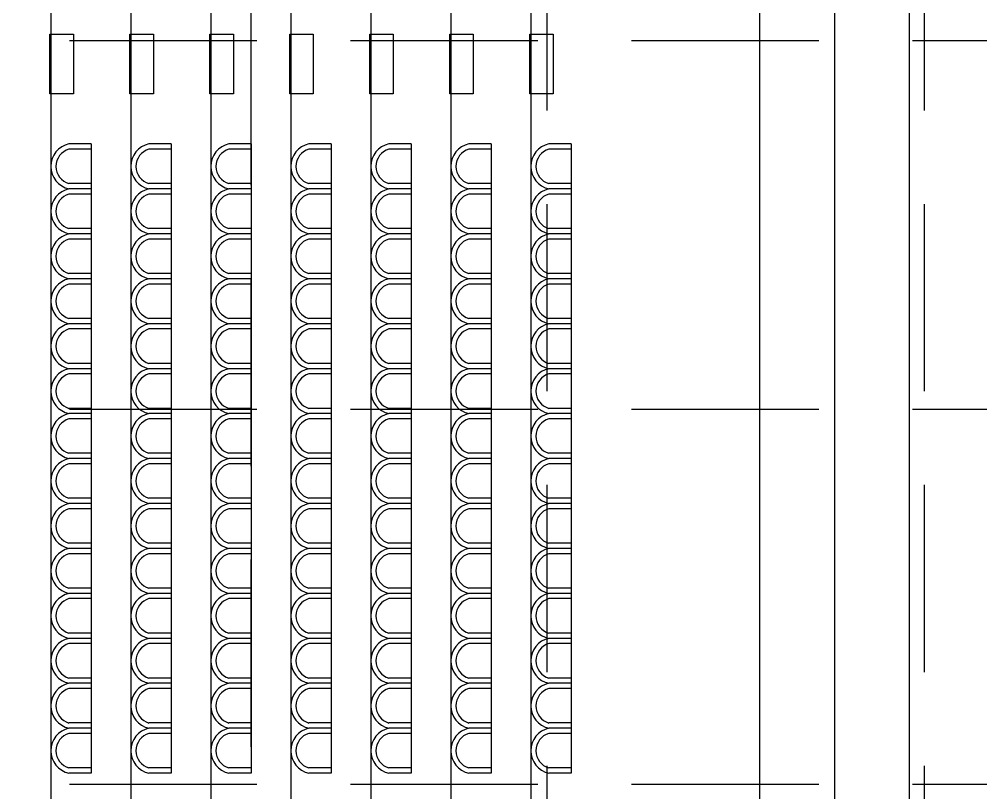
# Model space of a CAD drawing. Header units: millimetres. Extents: x -17017 to 2697, y 1903 to 18260.
# Drawn here: x -16998.189 to -16995.622, y 18219.386 to 18221.452 of the extents above; entities that cross this region are included whole.
import ezdxf

# ---------------------------------------------------------------- set-up
doc = ezdxf.new("R2010")
doc.units = ezdxf.units.MM
doc.linetypes.add('DASHED', pattern=[0.75, 0.5, -0.25])
doc.layers.add('1', color=7, linetype='Continuous')
doc.layers.add('door', color=152, linetype='Continuous')

msp = doc.modelspace()

# ---------------------------------------------------------------- linework, layer by layer
for points in [[(-16996.2129, 18226.0678), (-16996.2129, 18218.9152, 0.414214), (-16994.7025, 18217.4048), (-16990.8748, 18217.4048, 0.414214), (-16989.3645, 18218.9152), (-16989.3645, 18226.0603, 0.414214), (-16990.8748, 18227.5706, 0.414214)], [(-16996.0129, 18226.0678), (-16996.0129, 18218.9152, 0.414214), (-16994.7025, 18217.6048), (-16990.8748, 18217.6048, 0.414214), (-16989.5645, 18218.9152), (-16989.5645, 18226.0603, 0.414214), (-16990.8748, 18227.3706, 0.414214)], [(-16995.8129, 18226.0678), (-16995.8129, 18218.9152, 0.414214), (-16994.7025, 18217.8048), (-16990.8748, 18217.8048, 0.414214), (-16989.7645, 18218.9152), (-16989.7645, 18226.0603, 0.414214), (-16990.8748, 18227.1706, 0.414214)]]:
    msp.add_lwpolyline(points, format="xyb")
at = {"layer": '1', "linetype": 'DASHED'}
msp.add_line((-16996.7807, 18227.7083), (-16996.7807, 18217.1558), dxfattribs=at)
at = {"layer": '1'}
for p, q in [((-16998.1044, 18227.2088), (-16998.1044, 18218.5818)), ((-16997.8909, 18227.2088), (-16997.8909, 18218.5818)), ((-16997.6774, 18227.2088), (-16997.6774, 18218.5818)), ((-16997.4638, 18227.2088), (-16997.4638, 18218.5818)), ((-16997.2503, 18227.2088), (-16997.2503, 18218.5818)), ((-16997.0368, 18227.2088), (-16997.0368, 18218.5818)), ((-16996.8233, 18227.2088), (-16996.8233, 18218.5818)), ((-16997.9964, 18221.1187), (-16998.0561, 18221.1187)), ((-16997.9965, 18221.1047), (-16998.0561, 18221.1047)), ((-16997.9965, 18221.1187), (-16997.9965, 18220.9987)), ((-16997.7829, 18221.1187), (-16997.8426, 18221.1187)), ((-16997.7829, 18221.1047), (-16997.8426, 18221.1047)), ((-16997.7829, 18221.1187), (-16997.7829, 18220.9987)), ((-16997.5694, 18221.1187), (-16997.629, 18221.1187)), ((-16997.5694, 18221.1047), (-16997.629, 18221.1047)), ((-16997.5694, 18221.1187), (-16997.5694, 18220.9987)), ((-16997.3559, 18221.1187), (-16997.4155, 18221.1187)), ((-16997.3559, 18221.1047), (-16997.4155, 18221.1047)), ((-16997.3559, 18221.1187), (-16997.3559, 18220.9987)), ((-16997.1423, 18221.1187), (-16997.202, 18221.1187)), ((-16997.1423, 18221.1047), (-16997.202, 18221.1047)), ((-16997.1423, 18221.1187), (-16997.1423, 18220.9987)), ((-16996.9288, 18221.1187), (-16996.9884, 18221.1187)), ((-16996.9288, 18221.1047), (-16996.9884, 18221.1047)), ((-16996.9288, 18221.1187), (-16996.9288, 18220.9987)), ((-16996.7153, 18221.1187), (-16996.7749, 18221.1187)), ((-16996.7153, 18221.1047), (-16996.7749, 18221.1047)), ((-16996.7153, 18221.1187), (-16996.7153, 18220.9987)), ((-16997.9965, 18221.0128), (-16998.0561, 18221.0128)), ((-16997.9964, 18220.9987), (-16998.0561, 18220.9987)), ((-16997.9965, 18220.9987), (-16998.0561, 18220.9987)), ((-16997.9965, 18220.9987), (-16997.9965, 18220.8787)), ((-16997.7829, 18221.0128), (-16997.8426, 18221.0128)), ((-16997.7829, 18220.9987), (-16997.8426, 18220.9987)), ((-16997.7829, 18220.9987), (-16997.8426, 18220.9987)), ((-16997.7829, 18220.9987), (-16997.7829, 18220.8787)), ((-16997.5694, 18221.0128), (-16997.629, 18221.0128)), ((-16997.5694, 18220.9987), (-16997.629, 18220.9987)), ((-16997.5694, 18220.9987), (-16997.629, 18220.9987)), ((-16997.5694, 18220.9987), (-16997.5694, 18220.8787)), ((-16997.3559, 18221.0128), (-16997.4155, 18221.0128)), ((-16997.3559, 18220.9987), (-16997.4155, 18220.9987)), ((-16997.3559, 18220.9987), (-16997.4155, 18220.9987)), ((-16997.3559, 18220.9987), (-16997.3559, 18220.8787)), ((-16997.1423, 18221.0128), (-16997.202, 18221.0128)), ((-16997.1423, 18220.9987), (-16997.202, 18220.9987)), ((-16997.1423, 18220.9987), (-16997.202, 18220.9987)), ((-16997.1424, 18220.9987), (-16997.1424, 18220.8787)), ((-16996.9288, 18220.9987), (-16996.9885, 18220.9987)), ((-16996.9288, 18221.0128), (-16996.9884, 18221.0128)), ((-16996.9288, 18220.9987), (-16996.9884, 18220.9987)), ((-16996.9288, 18220.9987), (-16996.9288, 18220.8787)), ((-16996.7153, 18221.0128), (-16996.7749, 18221.0128)), ((-16996.7153, 18220.9987), (-16996.7749, 18220.9987)), ((-16996.7153, 18220.9987), (-16996.7749, 18220.9987)), ((-16996.7153, 18220.9987), (-16996.7153, 18220.8787)), ((-16997.9965, 18220.9847), (-16998.0561, 18220.9847)), ((-16997.7829, 18220.9847), (-16997.8426, 18220.9847)), ((-16997.5694, 18220.9847), (-16997.629, 18220.9847)), ((-16997.3559, 18220.9847), (-16997.4155, 18220.9847)), ((-16997.1424, 18220.9847), (-16997.202, 18220.9847)), ((-16996.9288, 18220.9847), (-16996.9885, 18220.9847)), ((-16996.7153, 18220.9847), (-16996.7749, 18220.9847)), ((-16997.9965, 18220.8928), (-16998.0561, 18220.8928)), ((-16997.9965, 18220.8787), (-16998.0561, 18220.8787)), ((-16997.9964, 18220.8787), (-16998.0561, 18220.8787)), ((-16997.9965, 18220.8787), (-16997.9965, 18220.6387)), ((-16997.7829, 18220.8928), (-16997.8426, 18220.8928)), ((-16997.7829, 18220.8787), (-16997.8426, 18220.8787)), ((-16997.7829, 18220.8787), (-16997.8426, 18220.8787)), ((-16997.7829, 18220.8787), (-16997.7829, 18220.6387)), ((-16997.5694, 18220.8928), (-16997.629, 18220.8928)), ((-16997.5694, 18220.8787), (-16997.629, 18220.8787)), ((-16997.5694, 18220.8787), (-16997.629, 18220.8787)), ((-16997.5694, 18220.8787), (-16997.5694, 18220.6387)), ((-16997.3559, 18220.8928), (-16997.4155, 18220.8928)), ((-16997.3559, 18220.8787), (-16997.4155, 18220.8787)), ((-16997.3559, 18220.8787), (-16997.4155, 18220.8787)), ((-16997.3559, 18220.8787), (-16997.3559, 18220.6387)), ((-16997.1424, 18220.8928), (-16997.202, 18220.8928)), ((-16997.1423, 18220.8787), (-16997.202, 18220.8787)), ((-16997.1423, 18220.8787), (-16997.202, 18220.8787)), ((-16997.1423, 18220.8787), (-16997.1423, 18220.6387)), ((-16996.9288, 18220.8928), (-16996.9885, 18220.8928)), ((-16996.9288, 18220.8787), (-16996.9885, 18220.8787)), ((-16996.9288, 18220.8787), (-16996.9884, 18220.8787)), ((-16996.9288, 18220.8787), (-16996.9288, 18220.6387)), ((-16996.7153, 18220.8928), (-16996.7749, 18220.8928)), ((-16996.7153, 18220.8787), (-16996.7749, 18220.8787)), ((-16996.7153, 18220.8787), (-16996.7749, 18220.8787)), ((-16996.7153, 18220.8787), (-16996.7153, 18220.6387)), ((-16997.9965, 18220.8647), (-16998.0561, 18220.8647)), ((-16997.7829, 18220.8647), (-16997.8426, 18220.8647)), ((-16997.5694, 18220.8647), (-16997.629, 18220.8647)), ((-16997.3559, 18220.8647), (-16997.4155, 18220.8647)), ((-16997.1423, 18220.8647), (-16997.202, 18220.8647)), ((-16996.9288, 18220.8647), (-16996.9884, 18220.8647)), ((-16996.7153, 18220.8647), (-16996.7749, 18220.8647)), ((-16997.9965, 18220.7728), (-16998.0561, 18220.7728)), ((-16997.7829, 18220.7728), (-16997.8426, 18220.7728)), ((-16997.5694, 18220.7728), (-16997.629, 18220.7728)), ((-16997.3559, 18220.7728), (-16997.4155, 18220.7728)), ((-16997.1423, 18220.7728), (-16997.202, 18220.7728)), ((-16996.9288, 18220.7728), (-16996.9884, 18220.7728)), ((-16996.7153, 18220.7728), (-16996.7749, 18220.7728)), ((-16997.9964, 18220.7587), (-16998.0561, 18220.7587)), ((-16997.9964, 18220.7587), (-16998.0561, 18220.7587)), ((-16997.9965, 18220.7447), (-16998.0561, 18220.7447)), ((-16997.7829, 18220.7587), (-16997.8426, 18220.7587)), ((-16997.7829, 18220.7587), (-16997.8426, 18220.7587)), ((-16997.7829, 18220.7447), (-16997.8426, 18220.7447)), ((-16997.5694, 18220.7587), (-16997.629, 18220.7587)), ((-16997.5694, 18220.7587), (-16997.629, 18220.7587)), ((-16997.5694, 18220.7447), (-16997.629, 18220.7447)), ((-16997.3559, 18220.7587), (-16997.4155, 18220.7587)), ((-16997.3559, 18220.7587), (-16997.4155, 18220.7587)), ((-16997.3559, 18220.7447), (-16997.4155, 18220.7447)), ((-16997.1423, 18220.7587), (-16997.202, 18220.7587)), ((-16997.1423, 18220.7587), (-16997.202, 18220.7587)), ((-16997.1423, 18220.7447), (-16997.202, 18220.7447)), ((-16996.9288, 18220.7587), (-16996.9884, 18220.7587)), ((-16996.9288, 18220.7587), (-16996.9884, 18220.7587)), ((-16996.9288, 18220.7447), (-16996.9884, 18220.7447)), ((-16996.7153, 18220.7587), (-16996.7749, 18220.7587)), ((-16996.7153, 18220.7587), (-16996.7749, 18220.7587)), ((-16996.7153, 18220.7447), (-16996.7749, 18220.7447)), ((-16997.9965, 18220.6528), (-16998.0561, 18220.6528)), ((-16997.9964, 18220.6387), (-16998.0561, 18220.6387)), ((-16997.9965, 18220.6387), (-16998.0561, 18220.6387)), ((-16997.9965, 18220.6387), (-16997.9965, 18220.5187)), ((-16997.7829, 18220.6528), (-16997.8426, 18220.6528)), ((-16997.7829, 18220.6387), (-16997.8426, 18220.6387)), ((-16997.7829, 18220.6387), (-16997.8426, 18220.6387)), ((-16997.7829, 18220.6387), (-16997.7829, 18220.5187)), ((-16997.5694, 18220.6528), (-16997.629, 18220.6528)), ((-16997.5694, 18220.6387), (-16997.629, 18220.6387)), ((-16997.5694, 18220.6387), (-16997.629, 18220.6387)), ((-16997.5694, 18220.6387), (-16997.5694, 18220.5187)), ((-16997.3559, 18220.6528), (-16997.4155, 18220.6528)), ((-16997.3559, 18220.6387), (-16997.4155, 18220.6387)), ((-16997.3559, 18220.6387), (-16997.4155, 18220.6387)), ((-16997.3559, 18220.6387), (-16997.3559, 18220.5187)), ((-16997.1423, 18220.6528), (-16997.202, 18220.6528)), ((-16997.1423, 18220.6387), (-16997.202, 18220.6387)), ((-16997.1423, 18220.6387), (-16997.202, 18220.6387)), ((-16997.1424, 18220.6387), (-16997.1424, 18220.5187)), ((-16996.9288, 18220.6387), (-16996.9885, 18220.6387)), ((-16996.9288, 18220.6528), (-16996.9884, 18220.6528)), ((-16996.9288, 18220.6387), (-16996.9884, 18220.6387)), ((-16996.9288, 18220.6387), (-16996.9288, 18220.5187)), ((-16996.7153, 18220.6528), (-16996.7749, 18220.6528)), ((-16996.7153, 18220.6387), (-16996.7749, 18220.6387)), ((-16996.7153, 18220.6387), (-16996.7749, 18220.6387)), ((-16996.7153, 18220.6387), (-16996.7153, 18220.5187)), ((-16997.9965, 18220.6247), (-16998.0561, 18220.6247)), ((-16997.7829, 18220.6247), (-16997.8426, 18220.6247)), ((-16997.5694, 18220.6247), (-16997.629, 18220.6247)), ((-16997.3559, 18220.6247), (-16997.4155, 18220.6247)), ((-16997.1424, 18220.6247), (-16997.202, 18220.6247)), ((-16996.9288, 18220.6247), (-16996.9885, 18220.6247)), ((-16996.7153, 18220.6247), (-16996.7749, 18220.6247)), ((-16997.9965, 18220.5328), (-16998.0561, 18220.5328)), ((-16997.9965, 18220.5187), (-16998.0561, 18220.5187)), ((-16997.9965, 18220.5187), (-16998.0561, 18220.5187)), ((-16997.9965, 18220.5187), (-16997.9965, 18220.3987)), ((-16997.7829, 18220.5328), (-16997.8426, 18220.5328)), ((-16997.7829, 18220.5187), (-16997.8426, 18220.5187)), ((-16997.7829, 18220.5187), (-16997.8426, 18220.5187)), ((-16997.7829, 18220.5187), (-16997.7829, 18220.3987)), ((-16997.5694, 18220.5187), (-16997.6291, 18220.5187)), ((-16997.5694, 18220.5328), (-16997.629, 18220.5328)), ((-16997.5694, 18220.5187), (-16997.629, 18220.5187)), ((-16997.5694, 18220.5187), (-16997.5694, 18220.3987)), ((-16997.3559, 18220.5328), (-16997.4155, 18220.5328)), ((-16997.3559, 18220.5187), (-16997.4155, 18220.5187)), ((-16997.3559, 18220.5187), (-16997.4155, 18220.5187)), ((-16997.3559, 18220.5187), (-16997.3559, 18220.3987)), ((-16997.1424, 18220.5328), (-16997.202, 18220.5328)), ((-16997.1423, 18220.5187), (-16997.202, 18220.5187)), ((-16997.1424, 18220.5187), (-16997.202, 18220.5187)), ((-16997.1424, 18220.5187), (-16997.1424, 18220.3987)), ((-16996.9288, 18220.5328), (-16996.9885, 18220.5328)), ((-16996.9288, 18220.5187), (-16996.9885, 18220.5187)), ((-16996.9288, 18220.5187), (-16996.9885, 18220.5187)), ((-16996.9288, 18220.5187), (-16996.9288, 18220.3987)), ((-16996.7153, 18220.5328), (-16996.7749, 18220.5328)), ((-16996.7153, 18220.5187), (-16996.7749, 18220.5187)), ((-16996.7153, 18220.5187), (-16996.7749, 18220.5187)), ((-16996.7153, 18220.5187), (-16996.7153, 18220.3987)), ((-16997.9965, 18220.5047), (-16998.0561, 18220.5047)), ((-16997.7829, 18220.5047), (-16997.8426, 18220.5047)), ((-16997.5694, 18220.5047), (-16997.6291, 18220.5047)), ((-16997.3559, 18220.5047), (-16997.4155, 18220.5047)), ((-16997.1424, 18220.5047), (-16997.202, 18220.5047)), ((-16996.9288, 18220.5047), (-16996.9885, 18220.5047)), ((-16996.7153, 18220.5047), (-16996.7749, 18220.5047)), ((-16997.9965, 18220.4128), (-16998.0561, 18220.4128)), ((-16997.7829, 18220.4128), (-16997.8426, 18220.4128)), ((-16997.5694, 18220.4128), (-16997.6291, 18220.4128)), ((-16997.3559, 18220.4128), (-16997.4155, 18220.4128)), ((-16997.1424, 18220.4128), (-16997.202, 18220.4128)), ((-16996.9288, 18220.4128), (-16996.9885, 18220.4128)), ((-16996.7153, 18220.4128), (-16996.7749, 18220.4128)), ((-16997.9965, 18220.3987), (-16998.0561, 18220.3987)), ((-16997.9965, 18220.3987), (-16998.0561, 18220.3987)), ((-16997.9965, 18220.3847), (-16998.0561, 18220.3847)), ((-16997.9965, 18220.3987), (-16997.9965, 18220.2787)), ((-16997.7829, 18220.3987), (-16997.8426, 18220.3987)), ((-16997.7829, 18220.3987), (-16997.8426, 18220.3987)), ((-16997.783, 18220.3847), (-16997.8426, 18220.3847)), ((-16997.783, 18220.3987), (-16997.783, 18220.2787)), ((-16997.5694, 18220.3987), (-16997.6291, 18220.3987)), ((-16997.5694, 18220.3987), (-16997.6291, 18220.3987)), ((-16997.5694, 18220.3847), (-16997.6291, 18220.3847)), ((-16997.5694, 18220.3987), (-16997.5694, 18220.2787)), ((-16997.3559, 18220.3987), (-16997.4155, 18220.3987)), ((-16997.3559, 18220.3987), (-16997.4155, 18220.3987)), ((-16997.3559, 18220.3847), (-16997.4155, 18220.3847)), ((-16997.3559, 18220.3987), (-16997.3559, 18220.2787)), ((-16997.1424, 18220.3987), (-16997.202, 18220.3987)), ((-16997.1424, 18220.3987), (-16997.202, 18220.3987)), ((-16997.1424, 18220.3847), (-16997.202, 18220.3847)), ((-16997.1424, 18220.3987), (-16997.1424, 18220.2787)), ((-16996.9288, 18220.3987), (-16996.9885, 18220.3987)), ((-16996.9288, 18220.3987), (-16996.9885, 18220.3987)), ((-16996.9288, 18220.3847), (-16996.9885, 18220.3847)), ((-16996.9288, 18220.3987), (-16996.9288, 18220.2787)), ((-16996.7153, 18220.3987), (-16996.775, 18220.3987)), ((-16996.7153, 18220.3847), (-16996.775, 18220.3847)), ((-16996.7153, 18220.3987), (-16996.7749, 18220.3987)), ((-16996.7153, 18220.3987), (-16996.7153, 18220.2787)), ((-16997.9965, 18220.2928), (-16998.0561, 18220.2928)), ((-16997.783, 18220.2928), (-16997.8426, 18220.2928)), ((-16997.5694, 18220.2928), (-16997.6291, 18220.2928)), ((-16997.3559, 18220.2928), (-16997.4155, 18220.2928)), ((-16997.1424, 18220.2928), (-16997.202, 18220.2928)), ((-16996.9288, 18220.2928), (-16996.9885, 18220.2928)), ((-16996.7153, 18220.2928), (-16996.775, 18220.2928)), ((-16997.9965, 18220.2787), (-16998.0561, 18220.2787)), ((-16997.9965, 18220.2787), (-16998.0561, 18220.2787)), ((-16997.9965, 18220.2647), (-16998.0561, 18220.2647)), ((-16997.9965, 18220.2787), (-16997.9965, 18220.0387)), ((-16997.7829, 18220.2787), (-16997.8426, 18220.2787)), ((-16997.7829, 18220.2787), (-16997.8426, 18220.2787)), ((-16997.7829, 18220.2647), (-16997.8426, 18220.2647)), ((-16997.7829, 18220.2787), (-16997.7829, 18220.0387)), ((-16997.5694, 18220.2787), (-16997.6291, 18220.2787)), ((-16997.5694, 18220.2787), (-16997.6291, 18220.2787)), ((-16997.5694, 18220.2647), (-16997.6291, 18220.2647)), ((-16997.5694, 18220.2787), (-16997.5694, 18220.0387)), ((-16997.3559, 18220.2787), (-16997.4155, 18220.2787)), ((-16997.3559, 18220.2787), (-16997.4155, 18220.2787)), ((-16997.3559, 18220.2647), (-16997.4155, 18220.2647)), ((-16997.3559, 18220.2787), (-16997.3559, 18220.0387)), ((-16997.1424, 18220.2787), (-16997.202, 18220.2787)), ((-16997.1424, 18220.2787), (-16997.202, 18220.2787)), ((-16997.1424, 18220.2647), (-16997.202, 18220.2647)), ((-16997.1424, 18220.2787), (-16997.1424, 18220.0387)), ((-16996.9288, 18220.2787), (-16996.9885, 18220.2787)), ((-16996.9288, 18220.2787), (-16996.9885, 18220.2787)), ((-16996.9288, 18220.2647), (-16996.9885, 18220.2647)), ((-16996.9288, 18220.2787), (-16996.9288, 18220.0387)), ((-16996.7153, 18220.2787), (-16996.775, 18220.2787)), ((-16996.7153, 18220.2787), (-16996.7749, 18220.2787)), ((-16996.7153, 18220.2647), (-16996.7749, 18220.2647)), ((-16996.7153, 18220.2787), (-16996.7153, 18220.0387)), ((-16997.9965, 18220.1728), (-16998.0561, 18220.1728)), ((-16997.9965, 18220.1587), (-16998.0561, 18220.1587)), ((-16997.9965, 18220.1587), (-16998.0561, 18220.1587)), ((-16997.7829, 18220.1728), (-16997.8426, 18220.1728)), ((-16997.7829, 18220.1587), (-16997.8426, 18220.1587)), ((-16997.7829, 18220.1587), (-16997.8426, 18220.1587)), ((-16997.5694, 18220.1728), (-16997.6291, 18220.1728)), ((-16997.5694, 18220.1587), (-16997.6291, 18220.1587)), ((-16997.5694, 18220.1587), (-16997.6291, 18220.1587)), ((-16997.3559, 18220.1728), (-16997.4155, 18220.1728)), ((-16997.3559, 18220.1587), (-16997.4155, 18220.1587)), ((-16997.3559, 18220.1587), (-16997.4155, 18220.1587)), ((-16997.1424, 18220.1728), (-16997.202, 18220.1728)), ((-16997.1424, 18220.1587), (-16997.202, 18220.1587)), ((-16997.1424, 18220.1587), (-16997.202, 18220.1587)), ((-16996.9288, 18220.1728), (-16996.9885, 18220.1728)), ((-16996.9288, 18220.1587), (-16996.9885, 18220.1587)), ((-16996.9288, 18220.1587), (-16996.9885, 18220.1587)), ((-16996.7153, 18220.1728), (-16996.7749, 18220.1728)), ((-16996.7153, 18220.1587), (-16996.7749, 18220.1587)), ((-16996.7153, 18220.1587), (-16996.7749, 18220.1587)), ((-16997.9965, 18220.1447), (-16998.0561, 18220.1447)), ((-16997.7829, 18220.1447), (-16997.8426, 18220.1447)), ((-16997.5694, 18220.1447), (-16997.6291, 18220.1447)), ((-16997.3559, 18220.1447), (-16997.4155, 18220.1447)), ((-16997.1424, 18220.1447), (-16997.202, 18220.1447)), ((-16996.9288, 18220.1447), (-16996.9885, 18220.1447)), ((-16996.7153, 18220.1447), (-16996.7749, 18220.1447)), ((-16997.9965, 18220.0528), (-16998.0561, 18220.0528)), ((-16997.7829, 18220.0528), (-16997.8426, 18220.0528)), ((-16997.5694, 18220.0528), (-16997.6291, 18220.0528)), ((-16997.3559, 18220.0528), (-16997.4155, 18220.0528)), ((-16997.1424, 18220.0528), (-16997.202, 18220.0528)), ((-16996.9288, 18220.0528), (-16996.9885, 18220.0528)), ((-16996.7153, 18220.0528), (-16996.7749, 18220.0528)), ((-16997.9965, 18220.0387), (-16998.0561, 18220.0387)), ((-16997.9965, 18220.0387), (-16998.0561, 18220.0387)), ((-16997.9965, 18220.0247), (-16998.0561, 18220.0247)), ((-16997.9965, 18220.0387), (-16997.9965, 18219.9187)), ((-16997.7829, 18220.0387), (-16997.8426, 18220.0387)), ((-16997.7829, 18220.0387), (-16997.8426, 18220.0387)), ((-16997.783, 18220.0247), (-16997.8426, 18220.0247)), ((-16997.783, 18220.0387), (-16997.783, 18219.9187)), ((-16997.5694, 18220.0387), (-16997.6291, 18220.0387)), ((-16997.5694, 18220.0387), (-16997.6291, 18220.0387)), ((-16997.5694, 18220.0247), (-16997.6291, 18220.0247)), ((-16997.5694, 18220.0387), (-16997.5694, 18219.9187)), ((-16997.3559, 18220.0387), (-16997.4155, 18220.0387)), ((-16997.3559, 18220.0387), (-16997.4155, 18220.0387)), ((-16997.3559, 18220.0247), (-16997.4155, 18220.0247)), ((-16997.3559, 18220.0387), (-16997.3559, 18219.9187)), ((-16997.1424, 18220.0387), (-16997.202, 18220.0387)), ((-16997.1424, 18220.0387), (-16997.202, 18220.0387)), ((-16997.1424, 18220.0247), (-16997.202, 18220.0247)), ((-16997.1424, 18220.0387), (-16997.1424, 18219.9187)), ((-16996.9288, 18220.0387), (-16996.9885, 18220.0387)), ((-16996.9288, 18220.0387), (-16996.9885, 18220.0387)), ((-16996.9288, 18220.0247), (-16996.9885, 18220.0247)), ((-16996.9288, 18220.0387), (-16996.9288, 18219.9187)), ((-16996.7153, 18220.0387), (-16996.775, 18220.0387)), ((-16996.7153, 18220.0247), (-16996.775, 18220.0247)), ((-16996.7153, 18220.0387), (-16996.7749, 18220.0387)), ((-16996.7153, 18220.0387), (-16996.7153, 18219.9187)), ((-16997.9965, 18219.9328), (-16998.0561, 18219.9328)), ((-16997.783, 18219.9328), (-16997.8426, 18219.9328)), ((-16997.5694, 18219.9328), (-16997.6291, 18219.9328)), ((-16997.3559, 18219.9328), (-16997.4155, 18219.9328)), ((-16997.1424, 18219.9328), (-16997.202, 18219.9328)), ((-16996.9288, 18219.9328), (-16996.9885, 18219.9328)), ((-16996.7153, 18219.9328), (-16996.775, 18219.9328)), ((-16997.9965, 18219.9187), (-16998.0561, 18219.9187)), ((-16997.9965, 18219.9187), (-16998.0561, 18219.9187)), ((-16997.9965, 18219.9047), (-16998.0561, 18219.9047)), ((-16997.9965, 18219.9187), (-16997.9965, 18219.7987)), ((-16997.7829, 18219.9187), (-16997.8426, 18219.9187)), ((-16997.7829, 18219.9187), (-16997.8426, 18219.9187)), ((-16997.7829, 18219.9047), (-16997.8426, 18219.9047)), ((-16997.7829, 18219.9187), (-16997.7829, 18219.7987)), ((-16997.5694, 18219.9187), (-16997.6291, 18219.9187)), ((-16997.5694, 18219.9187), (-16997.6291, 18219.9187)), ((-16997.5694, 18219.9047), (-16997.6291, 18219.9047)), ((-16997.5694, 18219.9187), (-16997.5694, 18219.7987)), ((-16997.3559, 18219.9187), (-16997.4155, 18219.9187)), ((-16997.3559, 18219.9187), (-16997.4155, 18219.9187)), ((-16997.3559, 18219.9047), (-16997.4155, 18219.9047)), ((-16997.3559, 18219.9187), (-16997.3559, 18219.7987)), ((-16997.1424, 18219.9187), (-16997.202, 18219.9187)), ((-16997.1424, 18219.9187), (-16997.202, 18219.9187)), ((-16997.1424, 18219.9047), (-16997.202, 18219.9047)), ((-16997.1424, 18219.9187), (-16997.1424, 18219.7987)), ((-16996.9288, 18219.9187), (-16996.9885, 18219.9187)), ((-16996.9288, 18219.9187), (-16996.9885, 18219.9187)), ((-16996.9288, 18219.9047), (-16996.9885, 18219.9047)), ((-16996.9288, 18219.9187), (-16996.9288, 18219.7987)), ((-16996.7153, 18219.9187), (-16996.775, 18219.9187)), ((-16996.7153, 18219.9187), (-16996.7749, 18219.9187)), ((-16996.7153, 18219.9047), (-16996.7749, 18219.9047)), ((-16996.7153, 18219.9187), (-16996.7153, 18219.7987)), ((-16997.9965, 18219.8128), (-16998.0561, 18219.8128)), ((-16997.9965, 18219.7987), (-16998.0561, 18219.7987)), ((-16997.9965, 18219.7987), (-16998.0561, 18219.7987)), ((-16997.9965, 18219.7987), (-16997.9965, 18219.4387)), ((-16997.7829, 18219.8128), (-16997.8426, 18219.8128)), ((-16997.7829, 18219.7987), (-16997.8426, 18219.7987)), ((-16997.7829, 18219.7987), (-16997.8426, 18219.7987)), ((-16997.7829, 18219.7987), (-16997.7829, 18219.4387)), ((-16997.5694, 18219.8128), (-16997.6291, 18219.8128)), ((-16997.5694, 18219.7987), (-16997.6291, 18219.7987)), ((-16997.5694, 18219.7987), (-16997.629, 18219.7987)), ((-16997.5694, 18219.7987), (-16997.5694, 18219.4387)), ((-16997.3559, 18219.8128), (-16997.4155, 18219.8128)), ((-16997.3559, 18219.7987), (-16997.4155, 18219.7987)), ((-16997.3559, 18219.7987), (-16997.4155, 18219.7987)), ((-16997.3559, 18219.7987), (-16997.3559, 18219.4387)), ((-16997.1424, 18219.8128), (-16997.202, 18219.8128)), ((-16997.1424, 18219.7987), (-16997.202, 18219.7987)), ((-16997.1423, 18219.7987), (-16997.202, 18219.7987)), ((-16997.1424, 18219.7987), (-16997.1424, 18219.4387)), ((-16996.9288, 18219.8128), (-16996.9885, 18219.8128)), ((-16996.9288, 18219.7987), (-16996.9885, 18219.7987)), ((-16996.9288, 18219.7987), (-16996.9885, 18219.7987)), ((-16996.9288, 18219.7987), (-16996.9288, 18219.4387)), ((-16996.7153, 18219.8128), (-16996.7749, 18219.8128)), ((-16996.7153, 18219.7987), (-16996.7749, 18219.7987)), ((-16996.7153, 18219.7987), (-16996.7749, 18219.7987)), ((-16996.7153, 18219.7987), (-16996.7153, 18219.4387)), ((-16997.9965, 18219.7847), (-16998.0561, 18219.7847)), ((-16997.7829, 18219.7847), (-16997.8426, 18219.7847)), ((-16997.5694, 18219.7847), (-16997.629, 18219.7847)), ((-16997.3559, 18219.7847), (-16997.4155, 18219.7847)), ((-16997.1424, 18219.7847), (-16997.202, 18219.7847)), ((-16996.9288, 18219.7847), (-16996.9885, 18219.7847)), ((-16996.7153, 18219.7847), (-16996.7749, 18219.7847)), ((-16997.9965, 18219.6928), (-16998.0561, 18219.6928)), ((-16997.7829, 18219.6928), (-16997.8426, 18219.6928)), ((-16997.5694, 18219.6928), (-16997.629, 18219.6928)), ((-16997.3559, 18219.6928), (-16997.4155, 18219.6928)), ((-16997.1424, 18219.6928), (-16997.202, 18219.6928)), ((-16996.9288, 18219.6928), (-16996.9885, 18219.6928)), ((-16996.7153, 18219.6928), (-16996.7749, 18219.6928)), ((-16997.9965, 18219.6787), (-16998.0561, 18219.6787)), ((-16997.9965, 18219.6787), (-16998.0561, 18219.6787)), ((-16997.9965, 18219.6647), (-16998.0561, 18219.6647)), ((-16997.7829, 18219.6787), (-16997.8426, 18219.6787)), ((-16997.7829, 18219.6787), (-16997.8426, 18219.6787)), ((-16997.7829, 18219.6647), (-16997.8426, 18219.6647)), ((-16997.5694, 18219.6787), (-16997.629, 18219.6787)), ((-16997.5694, 18219.6787), (-16997.629, 18219.6787)), ((-16997.5694, 18219.6647), (-16997.629, 18219.6647)), ((-16997.3559, 18219.6787), (-16997.4155, 18219.6787)), ((-16997.3559, 18219.6787), (-16997.4155, 18219.6787)), ((-16997.3559, 18219.6647), (-16997.4155, 18219.6647)), ((-16997.1423, 18219.6787), (-16997.202, 18219.6787)), ((-16997.1423, 18219.6787), (-16997.202, 18219.6787)), ((-16997.1424, 18219.6647), (-16997.202, 18219.6647)), ((-16996.9288, 18219.6787), (-16996.9885, 18219.6787)), ((-16996.9288, 18219.6787), (-16996.9885, 18219.6787)), ((-16996.9288, 18219.6647), (-16996.9885, 18219.6647)), ((-16996.7153, 18219.6787), (-16996.7749, 18219.6787)), ((-16996.7153, 18219.6787), (-16996.7749, 18219.6787)), ((-16996.7153, 18219.6647), (-16996.7749, 18219.6647)), ((-16997.9965, 18219.5728), (-16998.0561, 18219.5728)), ((-16997.7829, 18219.5728), (-16997.8426, 18219.5728)), ((-16997.5694, 18219.5728), (-16997.629, 18219.5728)), ((-16997.3559, 18219.5728), (-16997.4155, 18219.5728)), ((-16997.1424, 18219.5728), (-16997.202, 18219.5728)), ((-16996.9288, 18219.5728), (-16996.9885, 18219.5728)), ((-16996.7153, 18219.5728), (-16996.7749, 18219.5728)), ((-16997.9965, 18219.5587), (-16998.0561, 18219.5587)), ((-16997.9965, 18219.5587), (-16998.0561, 18219.5587)), ((-16997.9965, 18219.5447), (-16998.0561, 18219.5447)), ((-16997.7829, 18219.5587), (-16997.8426, 18219.5587)), ((-16997.7829, 18219.5587), (-16997.8426, 18219.5587)), ((-16997.7829, 18219.5447), (-16997.8426, 18219.5447)), ((-16997.5694, 18219.5587), (-16997.629, 18219.5587)), ((-16997.5694, 18219.5587), (-16997.629, 18219.5587)), ((-16997.5694, 18219.5447), (-16997.629, 18219.5447)), ((-16997.3559, 18219.5587), (-16997.4155, 18219.5587)), ((-16997.3559, 18219.5587), (-16997.4155, 18219.5587)), ((-16997.3559, 18219.5447), (-16997.4155, 18219.5447)), ((-16997.1423, 18219.5587), (-16997.202, 18219.5587)), ((-16997.1423, 18219.5587), (-16997.202, 18219.5587)), ((-16997.1424, 18219.5447), (-16997.202, 18219.5447)), ((-16996.9288, 18219.5587), (-16996.9885, 18219.5587)), ((-16996.9288, 18219.5587), (-16996.9885, 18219.5587)), ((-16996.9288, 18219.5447), (-16996.9885, 18219.5447)), ((-16996.7153, 18219.5587), (-16996.7749, 18219.5587)), ((-16996.7153, 18219.5587), (-16996.7749, 18219.5587)), ((-16996.7153, 18219.5447), (-16996.7749, 18219.5447)), ((-16997.9965, 18219.4528), (-16998.0561, 18219.4528)), ((-16997.9965, 18219.4387), (-16998.0561, 18219.4387)), ((-16997.9965, 18219.4387), (-16998.0561, 18219.4387)), ((-16997.7829, 18219.4528), (-16997.8426, 18219.4528)), ((-16997.7829, 18219.4387), (-16997.8426, 18219.4387)), ((-16997.7829, 18219.4387), (-16997.8426, 18219.4387)), ((-16997.5694, 18219.4528), (-16997.629, 18219.4528)), ((-16997.5694, 18219.4387), (-16997.629, 18219.4387)), ((-16997.5694, 18219.4387), (-16997.629, 18219.4387)), ((-16997.3559, 18219.4528), (-16997.4155, 18219.4528)), ((-16997.3559, 18219.4387), (-16997.4155, 18219.4387)), ((-16997.3559, 18219.4387), (-16997.4155, 18219.4387)), ((-16997.1424, 18219.4528), (-16997.202, 18219.4528)), ((-16997.1423, 18219.4387), (-16997.202, 18219.4387)), ((-16997.1423, 18219.4387), (-16997.202, 18219.4387)), ((-16996.9288, 18219.4528), (-16996.9885, 18219.4528)), ((-16996.9288, 18219.4387), (-16996.9885, 18219.4387)), ((-16996.9288, 18219.4387), (-16996.9885, 18219.4387)), ((-16996.7153, 18219.4528), (-16996.7749, 18219.4528)), ((-16996.7153, 18219.4387), (-16996.7749, 18219.4387)), ((-16996.7153, 18219.4387), (-16996.7749, 18219.4387))]:
    msp.add_line(p, q, dxfattribs=at)
for points in [[(-16998.1074, 18221.2523), (-16998.1074, 18221.4117), (-16998.0444, 18221.4117), (-16998.0444, 18221.2523)], [(-16997.8939, 18221.2523), (-16997.8939, 18221.4117), (-16997.8308, 18221.4117), (-16997.8308, 18221.2523)], [(-16997.6803, 18221.2523), (-16997.6803, 18221.4117), (-16997.6173, 18221.4117), (-16997.6173, 18221.2523)], [(-16997.4668, 18221.2523), (-16997.4668, 18221.4117), (-16997.4038, 18221.4117), (-16997.4038, 18221.2523)], [(-16997.2533, 18221.2523), (-16997.2533, 18221.4117), (-16997.1903, 18221.4117), (-16997.1903, 18221.2523)], [(-16997.0398, 18221.2523), (-16997.0398, 18221.4117), (-16996.9767, 18221.4117), (-16996.9767, 18221.2523)], [(-16996.8262, 18221.2523), (-16996.8262, 18221.4117), (-16996.7632, 18221.4117), (-16996.7632, 18221.2523)]]:
    msp.add_lwpolyline(points, close=True, dxfattribs=at)
for centre, radius, start, end in [((-16998.043, 18221.0587), 0.0614, 102.3013, 257.6987), ((-16998.0428, 18221.0587), 0.0479, 106.121, 253.879), ((-16997.8295, 18221.0587), 0.0614, 102.3013, 257.6987), ((-16997.8293, 18221.0587), 0.0479, 106.121, 253.879), ((-16997.6159, 18221.0587), 0.0614, 102.3013, 257.6987), ((-16997.6157, 18221.0587), 0.0479, 106.121, 253.879), ((-16997.4024, 18221.0587), 0.0614, 102.3013, 257.6987), ((-16997.4022, 18221.0587), 0.0479, 106.121, 253.879), ((-16997.1889, 18221.0587), 0.0614, 102.3013, 257.6987), ((-16997.1887, 18221.0587), 0.0479, 106.121, 253.879), ((-16996.9754, 18221.0587), 0.0614, 102.3013, 257.6987), ((-16996.9752, 18221.0587), 0.0479, 106.121, 253.879), ((-16996.7618, 18221.0587), 0.0614, 102.3013, 257.6987), ((-16996.7616, 18221.0587), 0.0479, 106.121, 253.879), ((-16998.043, 18220.9387), 0.0614, 102.3013, 257.6987), ((-16997.8295, 18220.9387), 0.0614, 102.3013, 257.6987), ((-16997.616, 18220.9387), 0.0614, 102.3013, 257.6987), ((-16997.4024, 18220.9387), 0.0614, 102.3013, 257.6987), ((-16997.1889, 18220.9387), 0.0614, 102.3013, 257.6987), ((-16996.9754, 18220.9387), 0.0614, 102.3013, 257.6987), ((-16996.7618, 18220.9387), 0.0614, 102.3013, 257.6987), ((-16998.0428, 18220.9387), 0.0479, 106.121, 253.879), ((-16997.8293, 18220.9387), 0.0479, 106.121, 253.879), ((-16997.6158, 18220.9387), 0.0479, 106.121, 253.879), ((-16997.4022, 18220.9387), 0.0479, 106.121, 253.879), ((-16997.1887, 18220.9387), 0.0479, 106.121, 253.879), ((-16996.9752, 18220.9387), 0.0479, 106.121, 253.879), ((-16996.7616, 18220.9387), 0.0479, 106.121, 253.879), ((-16998.043, 18220.8187), 0.0614, 102.3013, 257.6987), ((-16997.8295, 18220.8187), 0.0614, 102.3013, 257.6987), ((-16997.6159, 18220.8187), 0.0614, 102.3013, 257.6987), ((-16997.4024, 18220.8187), 0.0614, 102.3013, 257.6987), ((-16997.1889, 18220.8187), 0.0614, 102.3013, 257.6987), ((-16996.9754, 18220.8187), 0.0614, 102.3013, 257.6987), ((-16996.7618, 18220.8187), 0.0614, 102.3013, 257.6987), ((-16998.0428, 18220.8187), 0.0479, 106.121, 253.879), ((-16997.8293, 18220.8187), 0.0479, 106.121, 253.879), ((-16997.6157, 18220.8187), 0.0479, 106.121, 253.879), ((-16997.4022, 18220.8187), 0.0479, 106.121, 253.879), ((-16997.1887, 18220.8187), 0.0479, 106.121, 253.879), ((-16996.9752, 18220.8187), 0.0479, 106.121, 253.879), ((-16996.7616, 18220.8187), 0.0479, 106.121, 253.879), ((-16998.043, 18220.6987), 0.0614, 102.3013, 257.6987), ((-16998.0428, 18220.6987), 0.0479, 106.121, 253.879), ((-16997.8295, 18220.6987), 0.0614, 102.3013, 257.6987), ((-16997.8293, 18220.6987), 0.0479, 106.121, 253.879), ((-16997.6159, 18220.6987), 0.0614, 102.3013, 257.6987), ((-16997.6157, 18220.6987), 0.0479, 106.121, 253.879), ((-16997.4024, 18220.6987), 0.0614, 102.3013, 257.6987), ((-16997.4022, 18220.6987), 0.0479, 106.121, 253.879), ((-16997.1889, 18220.6987), 0.0614, 102.3013, 257.6987), ((-16997.1887, 18220.6987), 0.0479, 106.121, 253.879), ((-16996.9754, 18220.6987), 0.0614, 102.3013, 257.6987), ((-16996.9752, 18220.6987), 0.0479, 106.121, 253.879), ((-16996.7618, 18220.6987), 0.0614, 102.3013, 257.6987), ((-16996.7616, 18220.6987), 0.0479, 106.121, 253.879), ((-16998.043, 18220.5787), 0.0614, 102.3013, 257.6987), ((-16997.8295, 18220.5787), 0.0614, 102.3013, 257.6987), ((-16997.616, 18220.5787), 0.0614, 102.3013, 257.6987), ((-16997.4024, 18220.5787), 0.0614, 102.3013, 257.6987), ((-16997.1889, 18220.5787), 0.0614, 102.3013, 257.6987), ((-16996.9754, 18220.5787), 0.0614, 102.3013, 257.6987), ((-16996.7618, 18220.5787), 0.0614, 102.3013, 257.6987), ((-16998.0428, 18220.5787), 0.0479, 106.121, 253.879), ((-16997.8293, 18220.5787), 0.0479, 106.121, 253.879), ((-16997.6158, 18220.5787), 0.0479, 106.121, 253.879), ((-16997.4022, 18220.5787), 0.0479, 106.121, 253.879), ((-16997.1887, 18220.5787), 0.0479, 106.121, 253.879), ((-16996.9752, 18220.5787), 0.0479, 106.121, 253.879), ((-16996.7616, 18220.5787), 0.0479, 106.121, 253.879), ((-16998.043, 18220.4587), 0.0614, 102.3013, 257.6987), ((-16997.8295, 18220.4587), 0.0614, 102.3013, 257.6987), ((-16997.616, 18220.4587), 0.0614, 102.3013, 257.6987), ((-16997.4024, 18220.4587), 0.0614, 102.3013, 257.6987), ((-16997.1889, 18220.4587), 0.0614, 102.3013, 257.6987), ((-16996.9754, 18220.4587), 0.0614, 102.3013, 257.6987), ((-16996.7619, 18220.4587), 0.0614, 102.3013, 257.6987), ((-16998.0428, 18220.4587), 0.0479, 106.121, 253.879), ((-16997.8293, 18220.4587), 0.0479, 106.121, 253.879), ((-16997.6158, 18220.4587), 0.0479, 106.121, 253.879), ((-16997.4022, 18220.4587), 0.0479, 106.121, 253.879), ((-16997.1887, 18220.4587), 0.0479, 106.121, 253.879), ((-16996.9752, 18220.4587), 0.0479, 106.121, 253.879), ((-16996.7617, 18220.4587), 0.0479, 106.121, 253.879), ((-16998.043, 18220.3387), 0.0614, 102.3013, 257.6987), ((-16998.0428, 18220.3387), 0.0479, 106.121, 253.879), ((-16997.8295, 18220.3387), 0.0614, 102.3013, 257.6987), ((-16997.8293, 18220.3387), 0.0479, 106.121, 253.879), ((-16997.616, 18220.3387), 0.0614, 102.3013, 257.6987), ((-16997.6158, 18220.3387), 0.0479, 106.121, 253.879), ((-16997.4025, 18220.3387), 0.0614, 102.3013, 257.6987), ((-16997.4023, 18220.3387), 0.0479, 106.121, 253.879), ((-16997.1889, 18220.3387), 0.0614, 102.3013, 257.6987), ((-16997.1887, 18220.3387), 0.0479, 106.121, 253.879), ((-16996.9754, 18220.3387), 0.0614, 102.3013, 257.6987), ((-16996.9752, 18220.3387), 0.0479, 106.121, 253.879), ((-16996.7619, 18220.3387), 0.0614, 102.3013, 257.6987), ((-16996.7617, 18220.3387), 0.0479, 106.121, 253.879), ((-16998.043, 18220.2187), 0.0614, 102.3013, 257.6987), ((-16998.0428, 18220.2187), 0.0479, 106.121, 253.879), ((-16997.8295, 18220.2187), 0.0614, 102.3013, 257.6987), ((-16997.8293, 18220.2187), 0.0479, 106.121, 253.879), ((-16997.616, 18220.2187), 0.0614, 102.3013, 257.6987), ((-16997.6158, 18220.2187), 0.0479, 106.121, 253.879), ((-16997.4024, 18220.2187), 0.0614, 102.3013, 257.6987), ((-16997.4022, 18220.2187), 0.0479, 106.121, 253.879), ((-16997.1889, 18220.2187), 0.0614, 102.3013, 257.6987), ((-16997.1887, 18220.2187), 0.0479, 106.121, 253.879), ((-16996.9754, 18220.2187), 0.0614, 102.3013, 257.6987), ((-16996.9752, 18220.2187), 0.0479, 106.121, 253.879), ((-16996.7619, 18220.2187), 0.0614, 102.3013, 257.6987), ((-16996.7617, 18220.2187), 0.0479, 106.121, 253.879), ((-16998.043, 18220.0987), 0.0614, 102.3013, 257.6987), ((-16997.8295, 18220.0987), 0.0614, 102.3013, 257.6987), ((-16997.616, 18220.0987), 0.0614, 102.3013, 257.6987), ((-16997.4024, 18220.0987), 0.0614, 102.3013, 257.6987), ((-16997.1889, 18220.0987), 0.0614, 102.3013, 257.6987), ((-16996.9754, 18220.0987), 0.0614, 102.3013, 257.6987), ((-16996.7619, 18220.0987), 0.0614, 102.3013, 257.6987), ((-16998.0428, 18220.0987), 0.0479, 106.121, 253.879), ((-16997.8293, 18220.0987), 0.0479, 106.121, 253.879), ((-16997.6158, 18220.0987), 0.0479, 106.121, 253.879), ((-16997.4022, 18220.0987), 0.0479, 106.121, 253.879), ((-16997.1887, 18220.0987), 0.0479, 106.121, 253.879), ((-16996.9752, 18220.0987), 0.0479, 106.121, 253.879), ((-16996.7617, 18220.0987), 0.0479, 106.121, 253.879), ((-16998.043, 18219.9787), 0.0614, 102.3013, 257.6987), ((-16998.0428, 18219.9787), 0.0479, 106.121, 253.879), ((-16997.8295, 18219.9787), 0.0614, 102.3013, 257.6987), ((-16997.8293, 18219.9787), 0.0479, 106.121, 253.879), ((-16997.616, 18219.9787), 0.0614, 102.3013, 257.6987), ((-16997.6158, 18219.9787), 0.0479, 106.121, 253.879), ((-16997.4025, 18219.9787), 0.0614, 102.3013, 257.6987), ((-16997.4023, 18219.9787), 0.0479, 106.121, 253.879), ((-16997.1889, 18219.9787), 0.0614, 102.3013, 257.6987), ((-16997.1887, 18219.9787), 0.0479, 106.121, 253.879), ((-16996.9754, 18219.9787), 0.0614, 102.3013, 257.6987), ((-16996.9752, 18219.9787), 0.0479, 106.121, 253.879), ((-16996.7619, 18219.9787), 0.0614, 102.3013, 257.6987), ((-16996.7617, 18219.9787), 0.0479, 106.121, 253.879), ((-16998.043, 18219.8587), 0.0614, 102.3013, 257.6987), ((-16998.0428, 18219.8587), 0.0479, 106.121, 253.879), ((-16997.8295, 18219.8587), 0.0614, 102.3013, 257.6987), ((-16997.8293, 18219.8587), 0.0479, 106.121, 253.879), ((-16997.616, 18219.8587), 0.0614, 102.3013, 257.6987), ((-16997.6158, 18219.8587), 0.0479, 106.121, 253.879), ((-16997.4024, 18219.8587), 0.0614, 102.3013, 257.6987), ((-16997.4022, 18219.8587), 0.0479, 106.121, 253.879), ((-16997.1889, 18219.8587), 0.0614, 102.3013, 257.6987), ((-16997.1887, 18219.8587), 0.0479, 106.121, 253.879), ((-16996.9754, 18219.8587), 0.0614, 102.3013, 257.6987), ((-16996.9752, 18219.8587), 0.0479, 106.121, 253.879), ((-16996.7619, 18219.8587), 0.0614, 102.3013, 257.6987), ((-16996.7617, 18219.8587), 0.0479, 106.121, 253.879), ((-16998.043, 18219.7387), 0.0614, 102.3013, 257.6987), ((-16997.8295, 18219.7387), 0.0614, 102.3013, 257.6987), ((-16997.616, 18219.7387), 0.0614, 102.3013, 257.6987), ((-16997.4024, 18219.7387), 0.0614, 102.3013, 257.6987), ((-16997.1889, 18219.7387), 0.0614, 102.3013, 257.6987), ((-16996.9754, 18219.7387), 0.0614, 102.3013, 257.6987), ((-16996.7618, 18219.7387), 0.0614, 102.3013, 257.6987), ((-16998.0428, 18219.7387), 0.0479, 106.121, 253.879), ((-16997.8293, 18219.7387), 0.0479, 106.121, 253.879), ((-16997.6158, 18219.7387), 0.0479, 106.121, 253.879), ((-16997.4022, 18219.7387), 0.0479, 106.121, 253.879), ((-16997.1887, 18219.7387), 0.0479, 106.121, 253.879), ((-16996.9752, 18219.7387), 0.0479, 106.121, 253.879), ((-16996.7616, 18219.7387), 0.0479, 106.121, 253.879), ((-16998.043, 18219.6187), 0.0614, 102.3013, 257.6987), ((-16998.0428, 18219.6187), 0.0479, 106.121, 253.879), ((-16997.8295, 18219.6187), 0.0614, 102.3013, 257.6987), ((-16997.8293, 18219.6187), 0.0479, 106.121, 253.879), ((-16997.616, 18219.6187), 0.0614, 102.3013, 257.6987), ((-16997.6158, 18219.6187), 0.0479, 106.121, 253.879), ((-16997.4024, 18219.6187), 0.0614, 102.3013, 257.6987), ((-16997.4022, 18219.6187), 0.0479, 106.121, 253.879), ((-16997.1889, 18219.6187), 0.0614, 102.3013, 257.6987), ((-16997.1887, 18219.6187), 0.0479, 106.121, 253.879), ((-16996.9754, 18219.6187), 0.0614, 102.3013, 257.6987), ((-16996.9752, 18219.6187), 0.0479, 106.121, 253.879), ((-16996.7618, 18219.6187), 0.0614, 102.3013, 257.6987), ((-16996.7616, 18219.6187), 0.0479, 106.121, 253.879), ((-16998.043, 18219.4987), 0.0614, 102.3013, 257.6987), ((-16998.0428, 18219.4987), 0.0479, 106.121, 253.879), ((-16997.8295, 18219.4987), 0.0614, 102.3013, 257.6987), ((-16997.8293, 18219.4987), 0.0479, 106.121, 253.879), ((-16997.616, 18219.4987), 0.0614, 102.3013, 257.6987), ((-16997.6158, 18219.4987), 0.0479, 106.121, 253.879), ((-16997.4024, 18219.4987), 0.0614, 102.3013, 257.6987), ((-16997.4022, 18219.4987), 0.0479, 106.121, 253.879), ((-16997.1889, 18219.4987), 0.0614, 102.3013, 257.6987), ((-16997.1887, 18219.4987), 0.0479, 106.121, 253.879), ((-16996.9754, 18219.4987), 0.0614, 102.3013, 257.6987), ((-16996.9752, 18219.4987), 0.0479, 106.121, 253.879), ((-16996.7618, 18219.4987), 0.0614, 102.3013, 257.6987), ((-16996.7616, 18219.4987), 0.0479, 106.121, 253.879)]:
    msp.add_arc(centre, radius, start, end, dxfattribs=at)
at = {"layer": 'door', "linetype": 'DASHED'}
for p, q in [((-16995.7728, 18227.7083), (-16995.7728, 18217.1558)), ((-16997.5707, 18227.5088), (-16997.5707, 18217.3604)), ((-16999.5544, 18221.3945), (-16986.0172, 18221.3945)), ((-16999.5544, 18220.4102), (-16986.0172, 18220.4102)), ((-16999.5544, 18219.4095), (-16986.0172, 18219.4095))]:
    msp.add_line(p, q, dxfattribs=at)

doc.saveas('drawing.dxf')
